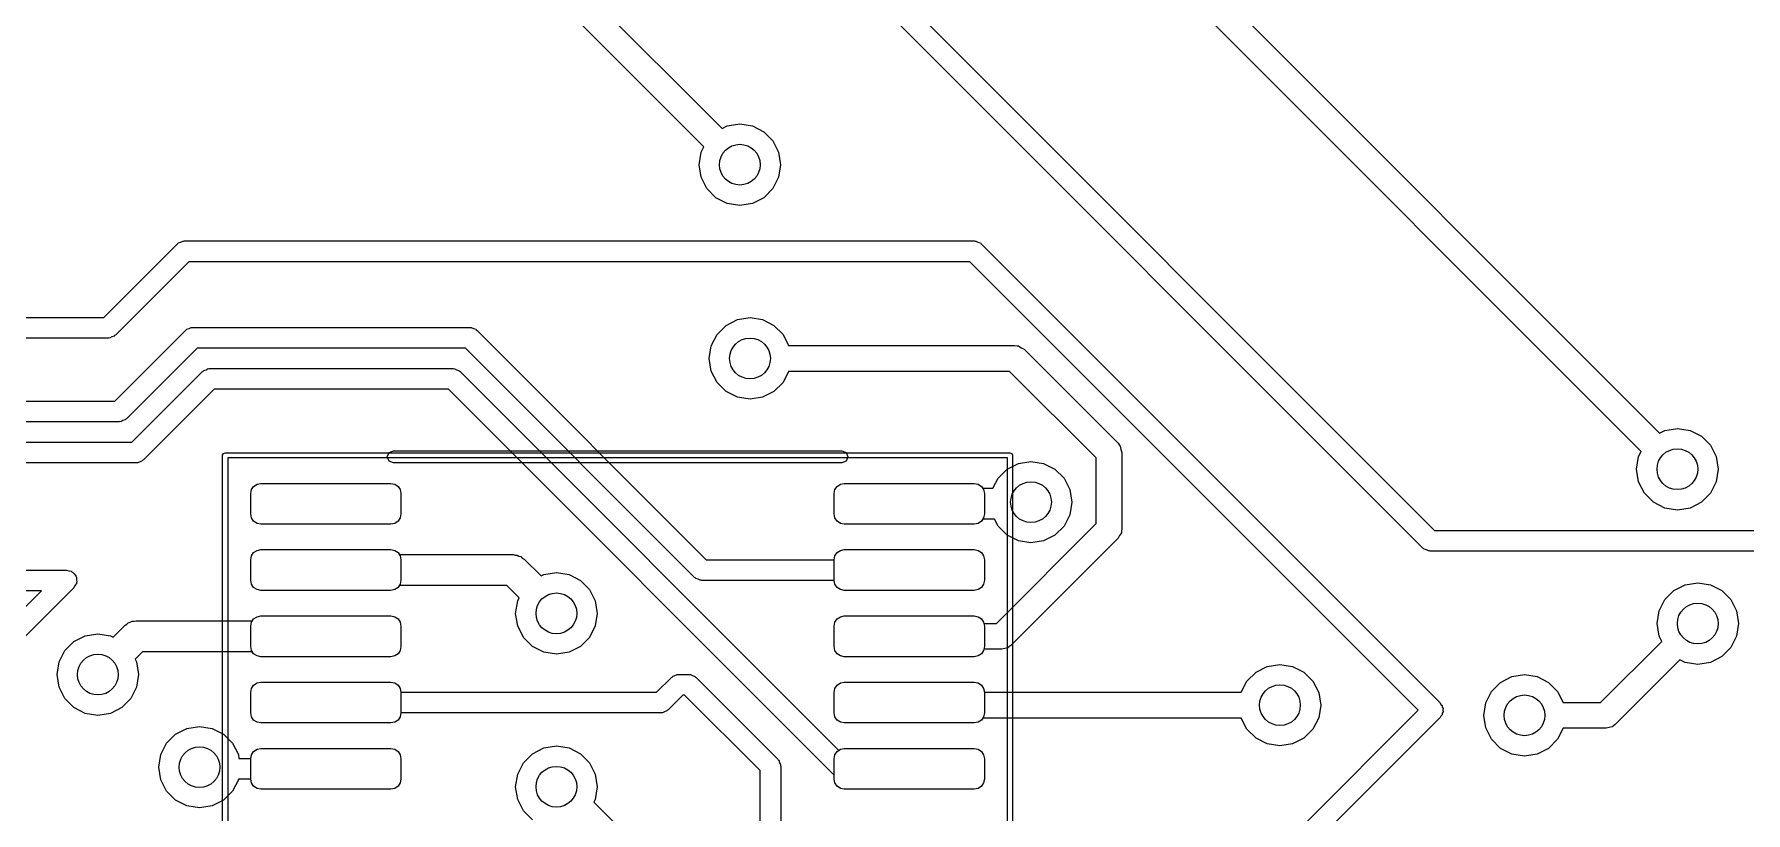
# Model space of a CAD drawing. Extents: x 96 to 198, y -147 to -47.
# Drawn here: x 131.28 to 148.07, y -86.26 to -78.62 of the extents above; entities that cross this region are included whole.
import ezdxf

# ---------------------------------------------------------------- set-up
doc = ezdxf.new("R2010")
doc.units = 0
doc.layers.add('BLACK', color=7, linetype='CONTINUOUS')

msp = doc.modelspace()

# ---------------------------------------------------------------- linework, layer by layer
at = {"layer": 'BLACK', "linetype": 'CONTINUOUS'}
for p, q in [((127.927, -69.4474), (138.025, -79.5456)), ((137.846, -79.7252), (127.71, -69.5898)), ((144.903, -83.6593), (131.602, -70.3585)), ((131.746, -70.2148), (145.017, -83.4859)), ((147.046, -82.7116), (139.91, -75.5762)), ((140.127, -75.4338), (147.225, -82.532)), ((138.025, -79.5456), (138.076, -79.5196)), ((138.076, -79.5196), (138.2, -79.5)), ((138.2, -79.5), (138.324, -79.5196)), ((138.324, -79.5196), (138.435, -79.5764)), ((138.435, -79.5764), (138.524, -79.6649)), ((137.82, -79.7764), (137.846, -79.7252)), ((138.524, -79.6649), (138.58, -79.7764)), ((137.8, -79.9), (137.82, -79.7764)), ((137.82, -80.0236), (137.8, -79.9)), ((138.58, -79.7764), (138.6, -79.9)), ((138.6, -79.9), (138.58, -80.0236)), ((137.876, -80.1351), (137.82, -80.0236)), ((138.58, -80.0236), (138.524, -80.1351)), ((137.965, -80.2236), (137.876, -80.1351)), ((138.076, -80.2804), (137.965, -80.2236)), ((138.435, -80.2236), (138.324, -80.2804)), ((138.524, -80.1351), (138.435, -80.2236)), ((138.2, -80.3), (138.076, -80.2804)), ((138.324, -80.2804), (138.2, -80.3)), ((131.958, -81.3984), (132.678, -80.6782)), ((132.678, -80.6782), (132.685, -80.6744)), ((132.685, -80.6744), (132.69, -80.6678)), ((132.69, -80.6678), (132.713, -80.6605)), ((132.713, -80.6605), (132.734, -80.6497)), ((132.734, -80.6497), (132.742, -80.6509)), ((132.742, -80.6509), (132.75, -80.6484)), ((132.75, -80.6484), (140.5, -80.6484)), ((140.5, -80.6484), (140.508, -80.6509)), ((140.508, -80.6509), (140.516, -80.6497)), ((140.516, -80.6497), (140.537, -80.6605)), ((140.537, -80.6605), (140.56, -80.6678)), ((140.56, -80.6678), (140.565, -80.6744)), ((140.565, -80.6744), (140.572, -80.6782)), ((140.572, -80.6782), (145.072, -85.1782)), ((132.792, -80.8516), (132.072, -81.5718)), ((140.458, -80.8516), (132.792, -80.8516)), ((144.856, -85.25), (140.458, -80.8516)), ((113.042, -81.3984), (131.958, -81.3984)), ((138.065, -81.4764), (138.176, -81.4196)), ((138.176, -81.4196), (138.3, -81.4)), ((138.3, -81.4), (138.424, -81.4196)), ((138.424, -81.4196), (138.535, -81.4764)), ((132, -81.6016), (113, -81.6016)), ((132.008, -81.5991), (132, -81.6016)), ((132.016, -81.6003), (132.008, -81.5991)), ((132.037, -81.5895), (132.016, -81.6003)), ((132.06, -81.5822), (132.037, -81.5895)), ((132.065, -81.5756), (132.06, -81.5822)), ((132.072, -81.5718), (132.065, -81.5756)), ((132.068, -82.2186), (132.761, -81.525)), ((132.761, -81.525), (132.768, -81.5212)), ((132.768, -81.5212), (132.773, -81.5146)), ((132.773, -81.5146), (132.796, -81.5073)), ((132.796, -81.5073), (132.817, -81.4965)), ((132.817, -81.4965), (132.825, -81.4977)), ((132.825, -81.4977), (132.833, -81.4952)), ((132.833, -81.4952), (135.549, -81.4952)), ((135.549, -81.4952), (135.557, -81.4977)), ((135.557, -81.4977), (135.565, -81.4965)), ((135.565, -81.4965), (135.586, -81.5073)), ((135.586, -81.5073), (135.609, -81.5146)), ((135.609, -81.5146), (135.614, -81.5212)), ((135.614, -81.5212), (135.621, -81.525)), ((135.621, -81.525), (137.869, -83.7734)), ((137.92, -81.6764), (137.976, -81.5649)), ((137.976, -81.5649), (138.065, -81.4764)), ((138.535, -81.4764), (138.624, -81.5649)), ((138.624, -81.5649), (138.679, -81.673)), ((132.875, -81.6984), (132.181, -82.392)), ((135.507, -81.6984), (132.875, -81.6984)), ((137.755, -83.9468), (135.507, -81.6984)), ((137.9, -81.8), (137.92, -81.6764)), ((138.679, -81.673), (140.9, -81.673)), ((140.9, -81.673), (140.922, -81.6762)), ((140.922, -81.6762), (140.927, -81.6759)), ((140.927, -81.6759), (140.929, -81.6772)), ((140.929, -81.6772), (140.936, -81.6781)), ((140.936, -81.6781), (140.962, -81.6951)), ((140.962, -81.6951), (140.99, -81.7102)), ((140.99, -81.7102), (141.912, -82.6321)), ((132.235, -82.6218), (132.928, -81.9282)), ((132.928, -81.9282), (132.935, -81.9244)), ((132.935, -81.9244), (132.94, -81.9178)), ((132.94, -81.9178), (132.963, -81.9105)), ((132.963, -81.9105), (132.984, -81.8997)), ((132.984, -81.8997), (132.992, -81.9009)), ((132.992, -81.9009), (133, -81.8984)), ((133, -81.8984), (135.382, -81.8984)), ((135.382, -81.8984), (135.39, -81.9009)), ((135.39, -81.9009), (135.398, -81.8997)), ((135.398, -81.8997), (135.419, -81.9105)), ((135.419, -81.9105), (135.442, -81.9178)), ((135.442, -81.9178), (135.447, -81.9244)), ((135.447, -81.9244), (135.454, -81.9282)), ((135.454, -81.9282), (139.17, -85.644)), ((137.92, -81.9236), (137.9, -81.8)), ((137.976, -82.0351), (137.92, -81.9236)), ((138.679, -81.927), (138.624, -82.0351)), ((140.847, -81.927), (138.679, -81.927)), ((141.695, -82.7745), (140.847, -81.927)), ((133.042, -82.1016), (132.348, -82.7952)), ((135.34, -82.1016), (133.042, -82.1016)), ((139.125, -85.8866), (135.34, -82.1016)), ((138.065, -82.1236), (137.976, -82.0351)), ((138.176, -82.1804), (138.065, -82.1236)), ((138.535, -82.1236), (138.424, -82.1804)), ((138.624, -82.0351), (138.535, -82.1236)), ((104.85, -82.2186), (132.068, -82.2186)), ((138.3, -82.2), (138.176, -82.1804)), ((138.424, -82.1804), (138.3, -82.2)), ((132.11, -82.4218), (104.892, -82.4218)), ((132.117, -82.4193), (132.11, -82.4218)), ((132.125, -82.4205), (132.117, -82.4193)), ((132.147, -82.4097), (132.125, -82.4205)), ((132.169, -82.4024), (132.147, -82.4097)), ((132.174, -82.3958), (132.169, -82.4024)), ((132.181, -82.392), (132.174, -82.3958)), ((105.939, -82.6218), (132.235, -82.6218)), ((147.225, -82.532), (147.276, -82.506)), ((147.276, -82.506), (147.4, -82.4864)), ((147.4, -82.4864), (147.524, -82.506)), ((147.524, -82.506), (147.635, -82.5628)), ((147.635, -82.5628), (147.724, -82.6513)), ((132.341, -82.799), (132.336, -82.8056)), ((132.348, -82.7952), (132.341, -82.799)), ((133.125, -82.75), (133.132, -82.7323)), ((133.125, -88.25), (133.125, -82.75)), ((133.132, -82.7323), (133.15, -82.725)), ((133.15, -82.725), (140.85, -82.725)), ((133.175, -82.775), (133.175, -88.225)), ((140.825, -82.775), (133.175, -82.775)), ((134.74, -82.765), (134.758, -82.7226)), ((134.758, -82.8074), (134.74, -82.765)), ((134.758, -82.7226), (134.8, -82.705)), ((134.8, -82.705), (137, -82.705)), ((137, -82.705), (139.2, -82.705)), ((139.2, -82.705), (139.242, -82.7226)), ((139.242, -82.7226), (139.26, -82.765)), ((139.26, -82.765), (139.242, -82.8074)), ((140.825, -88.225), (140.825, -82.775)), ((140.85, -82.725), (140.868, -82.7323)), ((140.868, -82.7323), (140.875, -82.75)), ((140.875, -82.75), (140.875, -88.25)), ((141.695, -83.4202), (141.695, -82.7745)), ((141.912, -82.6321), (141.925, -82.6503)), ((141.925, -82.6503), (141.929, -82.6533)), ((141.929, -82.6533), (141.93, -82.6559)), ((141.93, -82.6559), (141.933, -82.6611)), ((141.933, -82.6611), (141.94, -82.6918)), ((141.94, -82.6918), (141.949, -82.7219)), ((141.949, -82.7219), (141.949, -83.4728)), ((147, -82.8864), (147.02, -82.7628)), ((147.02, -82.7628), (147.046, -82.7116)), ((147.724, -82.6513), (147.78, -82.7628)), ((147.78, -82.7628), (147.8, -82.8864)), ((132.277, -82.825), (106.185, -82.825)), ((132.284, -82.8225), (132.277, -82.825)), ((132.292, -82.8237), (132.284, -82.8225)), ((132.314, -82.8129), (132.292, -82.8237)), ((132.336, -82.8056), (132.314, -82.8129)), ((134.8, -82.825), (134.758, -82.8074)), ((137, -82.825), (134.8, -82.825)), ((139.2, -82.825), (137, -82.825)), ((139.242, -82.8074), (139.2, -82.825)), ((140.734, -82.9742), (140.822, -82.8857)), ((140.822, -82.8857), (140.934, -82.8289)), ((140.934, -82.8289), (141.057, -82.8093)), ((141.057, -82.8093), (141.181, -82.8289)), ((141.181, -82.8289), (141.292, -82.8857)), ((141.292, -82.8857), (141.381, -82.9742)), ((147.02, -83.01), (147, -82.8864)), ((147.8, -82.8864), (147.78, -83.01)), ((133.4, -83.125), (133.408, -83.0867)), ((133.4, -83.125), (133.408, -83.0867)), ((133.4, -83.125), (133.408, -83.0867)), ((133.4, -83.325), (133.4, -83.125)), ((133.4, -83.325), (133.4, -83.125)), ((133.4, -83.325), (133.4, -83.125)), ((133.408, -83.0867), (133.429, -83.0543)), ((133.408, -83.0867), (133.429, -83.0543)), ((133.408, -83.0867), (133.429, -83.0543)), ((133.429, -83.0543), (133.462, -83.0326)), ((133.429, -83.0543), (133.462, -83.0326)), ((133.429, -83.0543), (133.462, -83.0326)), ((133.462, -83.0326), (133.5, -83.025)), ((133.462, -83.0326), (133.5, -83.025)), ((133.462, -83.0326), (133.5, -83.025)), ((133.5, -83.025), (134.775, -83.025)), ((133.5, -83.025), (134.775, -83.025)), ((133.5, -83.025), (134.775, -83.025)), ((134.775, -83.025), (134.813, -83.0326)), ((134.775, -83.025), (134.813, -83.0326)), ((134.775, -83.025), (134.813, -83.0326)), ((134.813, -83.0326), (134.846, -83.0543)), ((134.813, -83.0326), (134.846, -83.0543)), ((134.813, -83.0326), (134.846, -83.0543)), ((134.846, -83.0543), (134.867, -83.0867)), ((134.846, -83.0543), (134.867, -83.0867)), ((134.846, -83.0543), (134.867, -83.0867)), ((134.867, -83.0867), (134.875, -83.125)), ((134.867, -83.0867), (134.875, -83.125)), ((134.867, -83.0867), (134.875, -83.125)), ((134.875, -83.125), (134.875, -83.325)), ((134.875, -83.125), (134.875, -83.325)), ((134.875, -83.125), (134.875, -83.325)), ((139.125, -83.125), (139.133, -83.0867)), ((139.125, -83.125), (139.133, -83.0867)), ((139.125, -83.125), (139.133, -83.0867)), ((139.125, -83.325), (139.125, -83.125)), ((139.125, -83.325), (139.125, -83.125)), ((139.125, -83.325), (139.125, -83.125)), ((139.133, -83.0867), (139.154, -83.0543)), ((139.133, -83.0867), (139.154, -83.0543)), ((139.133, -83.0867), (139.154, -83.0543)), ((139.154, -83.0543), (139.187, -83.0326)), ((139.154, -83.0543), (139.187, -83.0326)), ((139.154, -83.0543), (139.187, -83.0326)), ((139.187, -83.0326), (139.225, -83.025)), ((139.187, -83.0326), (139.225, -83.025)), ((139.187, -83.0326), (139.225, -83.025)), ((139.225, -83.025), (140.5, -83.025)), ((139.225, -83.025), (140.5, -83.025)), ((139.225, -83.025), (140.5, -83.025)), ((140.5, -83.025), (140.538, -83.0326)), ((140.5, -83.025), (140.538, -83.0326)), ((140.5, -83.025), (140.538, -83.0326)), ((140.538, -83.0326), (140.571, -83.0543)), ((140.538, -83.0326), (140.571, -83.0543)), ((140.538, -83.0326), (140.571, -83.0543)), ((140.571, -83.0543), (140.583, -83.0726)), ((140.571, -83.0543), (140.592, -83.0867)), ((140.571, -83.0543), (140.592, -83.0867)), ((140.583, -83.0726), (140.684, -83.0726)), ((140.592, -83.0867), (140.6, -83.125)), ((140.592, -83.0867), (140.6, -83.125)), ((140.6, -83.125), (140.6, -83.325)), ((140.6, -83.125), (140.6, -83.325)), ((140.684, -83.0726), (140.734, -82.9742)), ((141.381, -82.9742), (141.438, -83.0857)), ((141.438, -83.0857), (141.457, -83.2093)), ((147.076, -83.1215), (147.02, -83.01)), ((147.165, -83.21), (147.076, -83.1215)), ((147.724, -83.1215), (147.635, -83.21)), ((147.78, -83.01), (147.724, -83.1215)), ((141.457, -83.2093), (141.438, -83.3329)), ((147.276, -83.2668), (147.165, -83.21)), ((147.4, -83.2864), (147.276, -83.2668)), ((147.524, -83.2668), (147.4, -83.2864)), ((147.635, -83.21), (147.524, -83.2668)), ((133.408, -83.3633), (133.4, -83.325)), ((133.408, -83.3633), (133.4, -83.325)), ((133.408, -83.3633), (133.4, -83.325)), ((133.429, -83.3957), (133.408, -83.3633)), ((133.429, -83.3957), (133.408, -83.3633)), ((133.429, -83.3957), (133.408, -83.3633)), ((133.462, -83.4174), (133.429, -83.3957)), ((133.462, -83.4174), (133.429, -83.3957)), ((133.462, -83.4174), (133.429, -83.3957)), ((133.5, -83.425), (133.462, -83.4174)), ((133.5, -83.425), (133.462, -83.4174)), ((133.5, -83.425), (133.462, -83.4174)), ((134.775, -83.425), (133.5, -83.425)), ((134.775, -83.425), (133.5, -83.425)), ((134.775, -83.425), (133.5, -83.425)), ((134.813, -83.4174), (134.775, -83.425)), ((134.813, -83.4174), (134.775, -83.425)), ((134.813, -83.4174), (134.775, -83.425)), ((134.846, -83.3957), (134.813, -83.4174)), ((134.846, -83.3957), (134.813, -83.4174)), ((134.846, -83.3957), (134.813, -83.4174)), ((134.867, -83.3633), (134.846, -83.3957)), ((134.867, -83.3633), (134.846, -83.3957)), ((134.867, -83.3633), (134.846, -83.3957)), ((134.875, -83.325), (134.867, -83.3633)), ((134.875, -83.325), (134.867, -83.3633)), ((134.875, -83.325), (134.867, -83.3633)), ((139.133, -83.3633), (139.125, -83.325)), ((139.133, -83.3633), (139.125, -83.325)), ((139.133, -83.3633), (139.125, -83.325)), ((139.154, -83.3957), (139.133, -83.3633)), ((139.154, -83.3957), (139.133, -83.3633)), ((139.154, -83.3957), (139.133, -83.3633)), ((139.187, -83.4174), (139.154, -83.3957)), ((139.187, -83.4174), (139.154, -83.3957)), ((139.187, -83.4174), (139.154, -83.3957)), ((139.225, -83.425), (139.187, -83.4174)), ((139.225, -83.425), (139.187, -83.4174)), ((139.225, -83.425), (139.187, -83.4174)), ((140.5, -83.425), (139.225, -83.425)), ((140.5, -83.425), (139.225, -83.425)), ((140.5, -83.425), (139.225, -83.425)), ((140.538, -83.4174), (140.5, -83.425)), ((140.538, -83.4174), (140.5, -83.425)), ((140.538, -83.4174), (140.5, -83.425)), ((140.571, -83.3957), (140.538, -83.4174)), ((140.571, -83.3957), (140.538, -83.4174)), ((140.571, -83.3957), (140.538, -83.4174)), ((140.592, -83.3633), (140.571, -83.3957)), ((140.592, -83.3633), (140.571, -83.3957)), ((140.583, -83.3774), (140.571, -83.3957)), ((140.7, -83.3774), (140.583, -83.3774)), ((140.6, -83.325), (140.592, -83.3633)), ((140.6, -83.325), (140.592, -83.3633)), ((140.734, -83.4444), (140.7, -83.3774)), ((140.717, -84.398), (141.695, -83.4202)), ((140.822, -83.5329), (140.734, -83.4444)), ((141.381, -83.4444), (141.292, -83.5329)), ((141.438, -83.3329), (141.381, -83.4444)), ((140.934, -83.5897), (140.822, -83.5329)), ((141.912, -83.5626), (140.86, -84.6148)), ((141.057, -83.6093), (140.934, -83.5897)), ((141.181, -83.5897), (141.057, -83.6093)), ((141.292, -83.5329), (141.181, -83.5897)), ((141.927, -83.5351), (141.912, -83.5626)), ((141.944, -83.5086), (141.927, -83.5351)), ((141.945, -83.5023), (141.944, -83.5086)), ((141.946, -83.4998), (141.945, -83.5023)), ((141.949, -83.4728), (141.946, -83.4953)), ((141.946, -83.4953), (141.946, -83.4998)), ((145.017, -83.4859), (149.8, -83.4859)), ((133.4, -83.775), (133.408, -83.7367)), ((133.4, -83.775), (133.408, -83.7367)), ((133.4, -83.775), (133.408, -83.7367)), ((133.4, -83.975), (133.4, -83.775)), ((133.4, -83.975), (133.4, -83.775)), ((133.4, -83.975), (133.4, -83.775)), ((133.408, -83.7367), (133.429, -83.7043)), ((133.408, -83.7367), (133.429, -83.7043)), ((133.408, -83.7367), (133.429, -83.7043)), ((133.429, -83.7043), (133.462, -83.6826)), ((133.429, -83.7043), (133.462, -83.6826)), ((133.429, -83.7043), (133.462, -83.6826)), ((133.462, -83.6826), (133.5, -83.675)), ((133.462, -83.6826), (133.5, -83.675)), ((133.462, -83.6826), (133.5, -83.675)), ((133.5, -83.675), (134.775, -83.675)), ((133.5, -83.675), (134.775, -83.675)), ((133.5, -83.675), (134.775, -83.675)), ((134.775, -83.675), (134.813, -83.6826)), ((134.775, -83.675), (134.813, -83.6826)), ((134.775, -83.675), (134.813, -83.6826)), ((134.813, -83.6826), (134.846, -83.7043)), ((134.813, -83.6826), (134.846, -83.7043)), ((134.813, -83.6826), (134.846, -83.7043)), ((134.846, -83.7043), (134.858, -83.7226)), ((134.846, -83.7043), (134.867, -83.7367)), ((134.846, -83.7043), (134.867, -83.7367)), ((134.858, -83.7226), (135.975, -83.7226)), ((134.867, -83.7367), (134.875, -83.775)), ((134.867, -83.7367), (134.875, -83.775)), ((134.875, -83.775), (134.875, -83.975)), ((134.875, -83.775), (134.875, -83.975)), ((135.975, -83.7226), (135.994, -83.7278)), ((135.994, -83.7278), (136.014, -83.7278)), ((136.014, -83.7278), (136.032, -83.7378)), ((136.032, -83.7378), (136.051, -83.743)), ((136.051, -83.743), (136.065, -83.7572)), ((136.065, -83.7572), (136.083, -83.7672)), ((136.083, -83.7672), (136.249, -83.9335)), ((137.869, -83.7734), (139.125, -83.7734)), ((139.125, -83.7734), (139.133, -83.7367)), ((139.125, -83.775), (139.133, -83.7367)), ((139.125, -83.775), (139.133, -83.7367)), ((139.125, -83.975), (139.125, -83.775)), ((139.125, -83.975), (139.125, -83.775)), ((139.133, -83.7367), (139.154, -83.7043)), ((139.133, -83.7367), (139.154, -83.7043)), ((139.133, -83.7367), (139.154, -83.7043)), ((139.154, -83.7043), (139.187, -83.6826)), ((139.154, -83.7043), (139.187, -83.6826)), ((139.154, -83.7043), (139.187, -83.6826)), ((139.187, -83.6826), (139.225, -83.675)), ((139.187, -83.6826), (139.225, -83.675)), ((139.187, -83.6826), (139.225, -83.675)), ((139.225, -83.675), (140.5, -83.675)), ((139.225, -83.675), (140.5, -83.675)), ((139.225, -83.675), (140.5, -83.675)), ((140.5, -83.675), (140.538, -83.6826)), ((140.5, -83.675), (140.538, -83.6826)), ((140.5, -83.675), (140.538, -83.6826)), ((140.538, -83.6826), (140.571, -83.7043)), ((140.538, -83.6826), (140.571, -83.7043)), ((140.538, -83.6826), (140.571, -83.7043)), ((140.571, -83.7043), (140.592, -83.7367)), ((140.571, -83.7043), (140.592, -83.7367)), ((140.571, -83.7043), (140.592, -83.7367)), ((140.592, -83.7367), (140.6, -83.775)), ((140.592, -83.7367), (140.6, -83.775)), ((140.592, -83.7367), (140.6, -83.775)), ((140.6, -83.775), (140.6, -83.975)), ((140.6, -83.775), (140.6, -83.975)), ((140.6, -83.775), (140.6, -83.975)), ((144.91, -83.6631), (144.903, -83.6593)), ((144.915, -83.6697), (144.91, -83.6631)), ((144.938, -83.677), (144.915, -83.6697)), ((144.959, -83.6878), (144.938, -83.677)), ((144.967, -83.6866), (144.959, -83.6878)), ((144.975, -83.6891), (144.967, -83.6866)), ((149.8, -83.6891), (144.975, -83.6891)), ((104.864, -83.875), (131.594, -83.875)), ((131.594, -83.875), (131.616, -83.8824)), ((131.616, -83.8824), (131.64, -83.8861)), ((131.64, -83.8861), (131.646, -83.8919)), ((131.646, -83.8919), (131.653, -83.8944)), ((131.653, -83.8944), (131.667, -83.9136)), ((131.667, -83.9136), (131.684, -83.9305)), ((131.684, -83.9305), (131.685, -83.9386)), ((131.685, -83.9386), (131.69, -83.9452)), ((131.69, -83.9452), (131.69, -83.969)), ((131.69, -83.969), (131.694, -83.9925)), ((136.249, -83.9335), (136.276, -83.9196)), ((136.276, -83.9196), (136.4, -83.9)), ((136.4, -83.9), (136.524, -83.9196)), ((136.524, -83.9196), (136.635, -83.9764)), ((137.763, -83.9506), (137.755, -83.9468)), ((137.768, -83.9572), (137.763, -83.9506)), ((137.79, -83.9645), (137.768, -83.9572)), ((137.811, -83.9753), (137.79, -83.9645)), ((137.819, -83.9741), (137.811, -83.9753)), ((137.827, -83.9766), (137.819, -83.9741)), ((131.348, -84.0782), (104.822, -84.0782)), ((124.528, -90.8984), (131.348, -84.0782)), ((131.665, -84.0484), (124.642, -91.0718)), ((131.676, -84.0272), (131.665, -84.0484)), ((131.69, -84.008), (131.676, -84.0272)), ((131.694, -83.9925), (131.69, -83.9998)), ((131.69, -83.9998), (131.69, -84.008)), ((133.408, -84.0133), (133.4, -83.975)), ((133.408, -84.0133), (133.4, -83.975)), ((133.408, -84.0133), (133.4, -83.975)), ((133.429, -84.0457), (133.408, -84.0133)), ((133.429, -84.0457), (133.408, -84.0133)), ((133.429, -84.0457), (133.408, -84.0133)), ((133.462, -84.0674), (133.429, -84.0457)), ((133.462, -84.0674), (133.429, -84.0457)), ((133.462, -84.0674), (133.429, -84.0457)), ((133.5, -84.075), (133.462, -84.0674)), ((133.5, -84.075), (133.462, -84.0674)), ((133.5, -84.075), (133.462, -84.0674)), ((134.775, -84.075), (133.5, -84.075)), ((134.775, -84.075), (133.5, -84.075)), ((134.775, -84.075), (133.5, -84.075)), ((134.813, -84.0674), (134.775, -84.075)), ((134.813, -84.0674), (134.775, -84.075)), ((134.813, -84.0674), (134.775, -84.075)), ((134.846, -84.0457), (134.813, -84.0674)), ((134.846, -84.0457), (134.813, -84.0674)), ((134.846, -84.0457), (134.813, -84.0674)), ((134.867, -84.0133), (134.846, -84.0457)), ((134.867, -84.0133), (134.846, -84.0457)), ((134.858, -84.0274), (134.846, -84.0457)), ((135.912, -84.0274), (134.858, -84.0274)), ((134.875, -83.975), (134.867, -84.0133)), ((134.875, -83.975), (134.867, -84.0133)), ((136.034, -84.149), (135.912, -84.0274)), ((136.635, -83.9764), (136.724, -84.0649)), ((136.724, -84.0649), (136.78, -84.1764)), ((139.125, -83.9766), (137.827, -83.9766)), ((139.133, -84.0133), (139.125, -83.975)), ((139.133, -84.0133), (139.125, -83.975)), ((139.133, -84.0133), (139.125, -83.9766)), ((139.154, -84.0457), (139.133, -84.0133)), ((139.154, -84.0457), (139.133, -84.0133)), ((139.154, -84.0457), (139.133, -84.0133)), ((139.187, -84.0674), (139.154, -84.0457)), ((139.187, -84.0674), (139.154, -84.0457)), ((139.187, -84.0674), (139.154, -84.0457)), ((139.225, -84.075), (139.187, -84.0674)), ((139.225, -84.075), (139.187, -84.0674)), ((139.225, -84.075), (139.187, -84.0674)), ((140.5, -84.075), (139.225, -84.075)), ((140.5, -84.075), (139.225, -84.075)), ((140.5, -84.075), (139.225, -84.075)), ((140.538, -84.0674), (140.5, -84.075)), ((140.538, -84.0674), (140.5, -84.075)), ((140.538, -84.0674), (140.5, -84.075)), ((140.571, -84.0457), (140.538, -84.0674)), ((140.571, -84.0457), (140.538, -84.0674)), ((140.571, -84.0457), (140.538, -84.0674)), ((140.592, -84.0133), (140.571, -84.0457)), ((140.592, -84.0133), (140.571, -84.0457)), ((140.592, -84.0133), (140.571, -84.0457)), ((140.6, -83.975), (140.592, -84.0133)), ((140.6, -83.975), (140.592, -84.0133)), ((140.6, -83.975), (140.592, -84.0133)), ((147.276, -84.1649), (147.365, -84.0764)), ((147.365, -84.0764), (147.476, -84.0196)), ((147.476, -84.0196), (147.6, -84)), ((147.6, -84), (147.724, -84.0196)), ((147.724, -84.0196), (147.835, -84.0764)), ((147.835, -84.0764), (147.924, -84.1649)), ((136, -84.3), (136.02, -84.1764)), ((136.02, -84.4236), (136, -84.3)), ((136.02, -84.1764), (136.034, -84.149)), ((136.78, -84.1764), (136.8, -84.3)), ((136.8, -84.3), (136.78, -84.4236)), ((147.2, -84.4), (147.22, -84.2764)), ((147.22, -84.2764), (147.276, -84.1649)), ((147.924, -84.1649), (147.98, -84.2764)), ((147.98, -84.2764), (148, -84.4)), ((132.051, -84.5335), (132.167, -84.4172)), ((132.167, -84.4172), (132.185, -84.4072)), ((132.185, -84.4072), (132.199, -84.393)), ((132.199, -84.393), (132.218, -84.3878)), ((132.218, -84.3878), (132.236, -84.3778)), ((132.236, -84.3778), (132.256, -84.3778)), ((132.256, -84.3778), (132.275, -84.3726)), ((132.275, -84.3726), (133.417, -84.3726)), ((133.4, -84.425), (133.408, -84.3867)), ((133.4, -84.425), (133.408, -84.3867)), ((133.4, -84.625), (133.4, -84.425)), ((133.4, -84.625), (133.4, -84.425)), ((133.408, -84.3867), (133.429, -84.3543)), ((133.408, -84.3867), (133.429, -84.3543)), ((133.417, -84.3726), (133.429, -84.3543)), ((133.429, -84.3543), (133.462, -84.3326)), ((133.429, -84.3543), (133.462, -84.3326)), ((133.429, -84.3543), (133.462, -84.3326)), ((133.462, -84.3326), (133.5, -84.325)), ((133.462, -84.3326), (133.5, -84.325)), ((133.462, -84.3326), (133.5, -84.325)), ((133.5, -84.325), (134.775, -84.325)), ((133.5, -84.325), (134.775, -84.325)), ((133.5, -84.325), (134.775, -84.325)), ((134.775, -84.325), (134.813, -84.3326)), ((134.775, -84.325), (134.813, -84.3326)), ((134.775, -84.325), (134.813, -84.3326)), ((134.813, -84.3326), (134.846, -84.3543)), ((134.813, -84.3326), (134.846, -84.3543)), ((134.813, -84.3326), (134.846, -84.3543)), ((134.846, -84.3543), (134.867, -84.3867)), ((134.846, -84.3543), (134.867, -84.3867)), ((134.846, -84.3543), (134.867, -84.3867)), ((134.867, -84.3867), (134.875, -84.425)), ((134.867, -84.3867), (134.875, -84.425)), ((134.867, -84.3867), (134.875, -84.425)), ((134.875, -84.425), (134.875, -84.625)), ((134.875, -84.425), (134.875, -84.625)), ((134.875, -84.425), (134.875, -84.625)), ((136.076, -84.5351), (136.02, -84.4236)), ((136.78, -84.4236), (136.724, -84.5351)), ((139.125, -84.425), (139.133, -84.3867)), ((139.125, -84.425), (139.133, -84.3867)), ((139.125, -84.425), (139.133, -84.3867)), ((139.125, -84.625), (139.125, -84.425)), ((139.125, -84.625), (139.125, -84.425)), ((139.125, -84.625), (139.125, -84.425)), ((139.133, -84.3867), (139.154, -84.3543)), ((139.133, -84.3867), (139.154, -84.3543)), ((139.133, -84.3867), (139.154, -84.3543)), ((139.154, -84.3543), (139.187, -84.3326)), ((139.154, -84.3543), (139.187, -84.3326)), ((139.154, -84.3543), (139.187, -84.3326)), ((139.187, -84.3326), (139.225, -84.325)), ((139.187, -84.3326), (139.225, -84.325)), ((139.187, -84.3326), (139.225, -84.325)), ((139.225, -84.325), (140.5, -84.325)), ((139.225, -84.325), (140.5, -84.325)), ((139.225, -84.325), (140.5, -84.325)), ((140.5, -84.325), (140.538, -84.3326)), ((140.5, -84.325), (140.538, -84.3326)), ((140.5, -84.325), (140.538, -84.3326)), ((140.538, -84.3326), (140.571, -84.3543)), ((140.538, -84.3326), (140.571, -84.3543)), ((140.538, -84.3326), (140.571, -84.3543)), ((140.571, -84.3543), (140.592, -84.3867)), ((140.571, -84.3543), (140.592, -84.3867)), ((140.571, -84.3543), (140.592, -84.3867)), ((140.592, -84.3867), (140.595, -84.398)), ((140.592, -84.3867), (140.6, -84.425)), ((140.592, -84.3867), (140.6, -84.425)), ((140.595, -84.398), (140.717, -84.398)), ((140.6, -84.425), (140.6, -84.625)), ((140.6, -84.425), (140.6, -84.625)), ((147.22, -84.5236), (147.2, -84.4)), ((148, -84.4), (147.98, -84.5236)), ((131.576, -84.6649), (131.665, -84.5764)), ((131.665, -84.5764), (131.776, -84.5196)), ((131.776, -84.5196), (131.9, -84.5)), ((131.9, -84.5), (132.024, -84.5196)), ((132.024, -84.5196), (132.051, -84.5335)), ((133.408, -84.6633), (133.4, -84.625)), ((133.408, -84.6633), (133.4, -84.625)), ((134.875, -84.625), (134.867, -84.6633)), ((134.875, -84.625), (134.867, -84.6633)), ((134.875, -84.625), (134.867, -84.6633)), ((136.165, -84.6236), (136.076, -84.5351)), ((136.276, -84.6804), (136.165, -84.6236)), ((136.635, -84.6236), (136.524, -84.6804)), ((136.724, -84.5351), (136.635, -84.6236)), ((139.133, -84.6633), (139.125, -84.625)), ((139.133, -84.6633), (139.125, -84.625)), ((139.133, -84.6633), (139.125, -84.625)), ((140.6, -84.625), (140.592, -84.6633)), ((140.6, -84.625), (140.592, -84.6633)), ((140.8, -84.6431), (140.77, -84.652)), ((140.831, -84.6365), (140.8, -84.6431)), ((140.836, -84.6326), (140.831, -84.6365)), ((140.838, -84.6318), (140.836, -84.6326)), ((140.841, -84.6284), (140.838, -84.6318)), ((140.86, -84.6148), (140.841, -84.6284)), ((146.647, -85.173), (147.246, -84.5748)), ((147.246, -84.5748), (147.22, -84.5236)), ((147.924, -84.6351), (147.835, -84.7236)), ((147.98, -84.5236), (147.924, -84.6351)), ((131.5, -84.9), (131.52, -84.7764)), ((131.52, -84.7764), (131.576, -84.6649)), ((132.338, -84.6774), (132.266, -84.749)), ((132.266, -84.749), (132.28, -84.7764)), ((132.28, -84.7764), (132.3, -84.9)), ((133.417, -84.6774), (132.338, -84.6774)), ((133.429, -84.6957), (133.408, -84.6633)), ((133.429, -84.6957), (133.408, -84.6633)), ((133.429, -84.6957), (133.417, -84.6774)), ((133.462, -84.7174), (133.429, -84.6957)), ((133.462, -84.7174), (133.429, -84.6957)), ((133.462, -84.7174), (133.429, -84.6957)), ((133.5, -84.725), (133.462, -84.7174)), ((133.5, -84.725), (133.462, -84.7174)), ((133.5, -84.725), (133.462, -84.7174)), ((134.775, -84.725), (133.5, -84.725)), ((134.775, -84.725), (133.5, -84.725)), ((134.775, -84.725), (133.5, -84.725)), ((134.813, -84.7174), (134.775, -84.725)), ((134.813, -84.7174), (134.775, -84.725)), ((134.813, -84.7174), (134.775, -84.725)), ((134.846, -84.6957), (134.813, -84.7174)), ((134.846, -84.6957), (134.813, -84.7174)), ((134.846, -84.6957), (134.813, -84.7174)), ((134.867, -84.6633), (134.846, -84.6957)), ((134.867, -84.6633), (134.846, -84.6957)), ((134.867, -84.6633), (134.846, -84.6957)), ((136.4, -84.7), (136.276, -84.6804)), ((136.524, -84.6804), (136.4, -84.7)), ((139.154, -84.6957), (139.133, -84.6633)), ((139.154, -84.6957), (139.133, -84.6633)), ((139.154, -84.6957), (139.133, -84.6633)), ((139.187, -84.7174), (139.154, -84.6957)), ((139.187, -84.7174), (139.154, -84.6957)), ((139.187, -84.7174), (139.154, -84.6957)), ((139.225, -84.725), (139.187, -84.7174)), ((139.225, -84.725), (139.187, -84.7174)), ((139.225, -84.725), (139.187, -84.7174)), ((140.5, -84.725), (139.225, -84.725)), ((140.5, -84.725), (139.225, -84.725)), ((140.5, -84.725), (139.225, -84.725)), ((140.538, -84.7174), (140.5, -84.725)), ((140.538, -84.7174), (140.5, -84.725)), ((140.538, -84.7174), (140.5, -84.725)), ((140.571, -84.6957), (140.538, -84.7174)), ((140.571, -84.6957), (140.538, -84.7174)), ((140.571, -84.6957), (140.538, -84.7174)), ((140.592, -84.6633), (140.571, -84.6957)), ((140.592, -84.6633), (140.571, -84.6957)), ((140.592, -84.6633), (140.571, -84.6957)), ((140.595, -84.652), (140.592, -84.6633)), ((140.77, -84.652), (140.595, -84.652)), ((143.376, -84.8196), (143.5, -84.8)), ((143.5, -84.8), (143.624, -84.8196)), ((147.425, -84.7544), (146.79, -85.3898)), ((147.476, -84.7804), (147.425, -84.7544)), ((147.6, -84.8), (147.476, -84.7804)), ((147.724, -84.7804), (147.6, -84.8)), ((147.835, -84.7236), (147.724, -84.7804)), ((131.52, -85.0236), (131.5, -84.9)), ((132.3, -84.9), (132.28, -85.0236)), ((133.429, -85.0043), (133.462, -84.9826)), ((133.429, -85.0043), (133.462, -84.9826)), ((133.429, -85.0043), (133.462, -84.9826)), ((133.462, -84.9826), (133.5, -84.975)), ((133.462, -84.9826), (133.5, -84.975)), ((133.462, -84.9826), (133.5, -84.975)), ((133.5, -84.975), (134.775, -84.975)), ((133.5, -84.975), (134.775, -84.975)), ((133.5, -84.975), (134.775, -84.975)), ((134.775, -84.975), (134.813, -84.9826)), ((134.775, -84.975), (134.813, -84.9826)), ((134.775, -84.975), (134.813, -84.9826)), ((134.813, -84.9826), (134.846, -85.0043)), ((134.813, -84.9826), (134.846, -85.0043)), ((134.813, -84.9826), (134.846, -85.0043)), ((137.383, -85.0734), (137.528, -84.9282)), ((137.528, -84.9282), (137.535, -84.9244)), ((137.535, -84.9244), (137.54, -84.9178)), ((137.54, -84.9178), (137.563, -84.9105)), ((137.563, -84.9105), (137.584, -84.8997)), ((137.584, -84.8997), (137.592, -84.9009)), ((137.592, -84.9009), (137.6, -84.8984)), ((137.6, -84.8984), (137.7, -84.8984)), ((137.7, -84.8984), (137.708, -84.9009)), ((137.708, -84.9009), (137.716, -84.8997)), ((137.716, -84.8997), (137.737, -84.9105)), ((137.737, -84.9105), (137.76, -84.9178)), ((137.76, -84.9178), (137.765, -84.9244)), ((137.765, -84.9244), (137.772, -84.9282)), ((137.772, -84.9282), (138.572, -85.7282)), ((139.154, -85.0043), (139.187, -84.9826)), ((139.154, -85.0043), (139.187, -84.9826)), ((139.154, -85.0043), (139.187, -84.9826)), ((139.187, -84.9826), (139.225, -84.975)), ((139.187, -84.9826), (139.225, -84.975)), ((139.187, -84.9826), (139.225, -84.975)), ((139.225, -84.975), (140.5, -84.975)), ((139.225, -84.975), (140.5, -84.975)), ((139.225, -84.975), (140.5, -84.975)), ((140.5, -84.975), (140.538, -84.9826)), ((140.5, -84.975), (140.538, -84.9826)), ((140.5, -84.975), (140.538, -84.9826)), ((140.538, -84.9826), (140.571, -85.0043)), ((140.538, -84.9826), (140.571, -85.0043)), ((140.538, -84.9826), (140.571, -85.0043)), ((143.121, -85.073), (143.176, -84.9649)), ((143.176, -84.9649), (143.265, -84.8764)), ((143.265, -84.8764), (143.376, -84.8196)), ((143.624, -84.8196), (143.735, -84.8764)), ((143.735, -84.8764), (143.824, -84.9649)), ((143.824, -84.9649), (143.88, -85.0764)), ((145.576, -85.0649), (145.665, -84.9764)), ((145.665, -84.9764), (145.776, -84.9196)), ((145.776, -84.9196), (145.9, -84.9)), ((145.9, -84.9), (146.024, -84.9196)), ((146.024, -84.9196), (146.135, -84.9764)), ((146.135, -84.9764), (146.224, -85.0649)), ((131.576, -85.1351), (131.52, -85.0236)), ((131.665, -85.2236), (131.576, -85.1351)), ((132.224, -85.1351), (132.135, -85.2236)), ((132.28, -85.0236), (132.224, -85.1351)), ((133.4, -85.075), (133.408, -85.0367)), ((133.4, -85.075), (133.408, -85.0367)), ((133.4, -85.075), (133.408, -85.0367)), ((133.4, -85.275), (133.4, -85.075)), ((133.4, -85.275), (133.4, -85.075)), ((133.4, -85.275), (133.4, -85.075)), ((133.408, -85.0367), (133.429, -85.0043)), ((133.408, -85.0367), (133.429, -85.0043)), ((133.408, -85.0367), (133.429, -85.0043)), ((134.846, -85.0043), (134.867, -85.0367)), ((134.846, -85.0043), (134.867, -85.0367)), ((134.846, -85.0043), (134.867, -85.0367)), ((134.867, -85.0367), (134.875, -85.0734)), ((134.867, -85.0367), (134.875, -85.075)), ((134.867, -85.0367), (134.875, -85.075)), ((134.875, -85.0734), (137.383, -85.0734)), ((134.875, -85.075), (134.875, -85.275)), ((134.875, -85.075), (134.875, -85.275)), ((137.642, -85.1016), (137.497, -85.2468)), ((137.658, -85.1016), (137.642, -85.1016)), ((138.398, -85.8421), (137.658, -85.1016)), ((139.125, -85.075), (139.133, -85.0367)), ((139.125, -85.075), (139.133, -85.0367)), ((139.125, -85.075), (139.133, -85.0367)), ((139.125, -85.275), (139.125, -85.075)), ((139.125, -85.275), (139.125, -85.075)), ((139.125, -85.275), (139.125, -85.075)), ((139.133, -85.0367), (139.154, -85.0043)), ((139.133, -85.0367), (139.154, -85.0043)), ((139.133, -85.0367), (139.154, -85.0043)), ((140.571, -85.0043), (140.592, -85.0367)), ((140.571, -85.0043), (140.592, -85.0367)), ((140.571, -85.0043), (140.592, -85.0367)), ((140.592, -85.0367), (140.6, -85.073)), ((140.592, -85.0367), (140.6, -85.075)), ((140.592, -85.0367), (140.6, -85.075)), ((140.6, -85.073), (143.121, -85.073)), ((140.6, -85.075), (140.6, -85.275)), ((140.6, -85.075), (140.6, -85.275)), ((143.88, -85.0764), (143.9, -85.2)), ((145.52, -85.1764), (145.576, -85.0649)), ((146.224, -85.0649), (146.279, -85.173)), ((131.776, -85.2804), (131.665, -85.2236)), ((131.9, -85.3), (131.776, -85.2804)), ((132.024, -85.2804), (131.9, -85.3)), ((132.135, -85.2236), (132.024, -85.2804)), ((133.408, -85.3133), (133.4, -85.275)), ((133.408, -85.3133), (133.4, -85.275)), ((133.408, -85.3133), (133.4, -85.275)), ((133.429, -85.3457), (133.408, -85.3133)), ((133.429, -85.3457), (133.408, -85.3133)), ((133.429, -85.3457), (133.408, -85.3133)), ((134.867, -85.3133), (134.846, -85.3457)), ((134.867, -85.3133), (134.846, -85.3457)), ((134.867, -85.3133), (134.846, -85.3457)), ((134.875, -85.275), (134.867, -85.3133)), ((134.875, -85.275), (134.867, -85.3133)), ((134.875, -85.2766), (134.867, -85.3133)), ((137.425, -85.2766), (134.875, -85.2766)), ((137.433, -85.2741), (137.425, -85.2766)), ((137.441, -85.2753), (137.433, -85.2741)), ((137.462, -85.2645), (137.441, -85.2753)), ((137.485, -85.2572), (137.462, -85.2645)), ((137.49, -85.2506), (137.485, -85.2572)), ((137.497, -85.2468), (137.49, -85.2506)), ((139.133, -85.3133), (139.125, -85.275)), ((139.133, -85.3133), (139.125, -85.275)), ((139.133, -85.3133), (139.125, -85.275)), ((139.154, -85.3457), (139.133, -85.3133)), ((139.154, -85.3457), (139.133, -85.3133)), ((139.154, -85.3457), (139.133, -85.3133)), ((140.592, -85.3133), (140.571, -85.3457)), ((140.592, -85.3133), (140.571, -85.3457)), ((140.6, -85.275), (140.592, -85.3133)), ((140.6, -85.275), (140.592, -85.3133)), ((143.733, -86.3734), (144.856, -85.25)), ((143.9, -85.2), (143.88, -85.3236)), ((145.072, -85.1782), (145.079, -85.1925)), ((145.079, -85.3075), (145.072, -85.3218)), ((145.079, -85.1925), (145.091, -85.2039)), ((145.091, -85.2961), (145.079, -85.3075)), ((145.091, -85.2039), (145.093, -85.2198)), ((145.093, -85.2802), (145.091, -85.2961)), ((145.093, -85.2198), (145.1, -85.2341)), ((145.1, -85.2659), (145.093, -85.2802)), ((145.1, -85.2341), (145.098, -85.25)), ((145.098, -85.25), (145.1, -85.2659)), ((145.5, -85.3), (145.52, -85.1764)), ((145.52, -85.4236), (145.5, -85.3)), ((146.279, -85.173), (146.647, -85.173)), ((132.575, -85.5731), (132.663, -85.4846)), ((132.663, -85.4846), (132.775, -85.4278)), ((132.775, -85.4278), (132.898, -85.4082)), ((132.898, -85.4082), (133.022, -85.4278)), ((133.022, -85.4278), (133.134, -85.4846)), ((133.134, -85.4846), (133.222, -85.5731)), ((133.462, -85.3674), (133.429, -85.3457)), ((133.462, -85.3674), (133.429, -85.3457)), ((133.462, -85.3674), (133.429, -85.3457)), ((133.5, -85.375), (133.462, -85.3674)), ((133.5, -85.375), (133.462, -85.3674)), ((133.5, -85.375), (133.462, -85.3674)), ((134.775, -85.375), (133.5, -85.375)), ((134.775, -85.375), (133.5, -85.375)), ((134.775, -85.375), (133.5, -85.375)), ((134.813, -85.3674), (134.775, -85.375)), ((134.813, -85.3674), (134.775, -85.375)), ((134.813, -85.3674), (134.775, -85.375)), ((134.846, -85.3457), (134.813, -85.3674)), ((134.846, -85.3457), (134.813, -85.3674)), ((134.846, -85.3457), (134.813, -85.3674)), ((139.187, -85.3674), (139.154, -85.3457)), ((139.187, -85.3674), (139.154, -85.3457)), ((139.187, -85.3674), (139.154, -85.3457)), ((139.225, -85.375), (139.187, -85.3674)), ((139.225, -85.375), (139.187, -85.3674)), ((139.225, -85.375), (139.187, -85.3674)), ((140.5, -85.375), (139.225, -85.375)), ((140.5, -85.375), (139.225, -85.375)), ((140.5, -85.375), (139.225, -85.375)), ((140.538, -85.3674), (140.5, -85.375)), ((140.538, -85.3674), (140.5, -85.375)), ((140.538, -85.3674), (140.5, -85.375)), ((140.571, -85.3457), (140.538, -85.3674)), ((140.571, -85.3457), (140.538, -85.3674)), ((140.571, -85.3457), (140.538, -85.3674)), ((140.583, -85.327), (140.571, -85.3457)), ((143.121, -85.327), (140.583, -85.327)), ((143.176, -85.4351), (143.121, -85.327)), ((143.265, -85.5236), (143.176, -85.4351)), ((143.824, -85.4351), (143.735, -85.5236)), ((143.88, -85.3236), (143.824, -85.4351)), ((145.072, -85.3218), (143.847, -86.5468)), ((145.576, -85.5351), (145.52, -85.4236)), ((146.279, -85.427), (146.224, -85.5351)), ((146.7, -85.427), (146.279, -85.427)), ((146.73, -85.4181), (146.7, -85.427)), ((146.761, -85.4115), (146.73, -85.4181)), ((146.766, -85.4076), (146.761, -85.4115)), ((146.769, -85.4068), (146.766, -85.4076)), ((146.772, -85.4034), (146.769, -85.4068)), ((146.79, -85.3898), (146.772, -85.4034)), ((132.518, -85.6846), (132.575, -85.5731)), ((133.222, -85.5731), (133.279, -85.6846)), ((133.408, -85.6867), (133.429, -85.6543)), ((133.408, -85.6867), (133.429, -85.6543)), ((133.408, -85.6867), (133.429, -85.6543)), ((133.429, -85.6543), (133.462, -85.6326)), ((133.429, -85.6543), (133.462, -85.6326)), ((133.429, -85.6543), (133.462, -85.6326)), ((133.462, -85.6326), (133.5, -85.625)), ((133.462, -85.6326), (133.5, -85.625)), ((133.462, -85.6326), (133.5, -85.625)), ((133.5, -85.625), (134.775, -85.625)), ((133.5, -85.625), (134.775, -85.625)), ((133.5, -85.625), (134.775, -85.625)), ((134.775, -85.625), (134.813, -85.6326)), ((134.775, -85.625), (134.813, -85.6326)), ((134.775, -85.625), (134.813, -85.6326)), ((134.813, -85.6326), (134.846, -85.6543)), ((134.813, -85.6326), (134.846, -85.6543)), ((134.813, -85.6326), (134.846, -85.6543)), ((134.846, -85.6543), (134.867, -85.6867)), ((134.846, -85.6543), (134.867, -85.6867)), ((134.846, -85.6543), (134.867, -85.6867)), ((136.165, -85.6764), (136.276, -85.6196)), ((136.276, -85.6196), (136.4, -85.6)), ((136.4, -85.6), (136.524, -85.6196)), ((136.524, -85.6196), (136.635, -85.6764)), ((139.133, -85.6867), (139.154, -85.6543)), ((139.133, -85.6867), (139.154, -85.6543)), ((139.154, -85.6543), (139.187, -85.6326)), ((139.154, -85.6543), (139.187, -85.6326)), ((139.17, -85.644), (139.187, -85.6326)), ((139.187, -85.6326), (139.225, -85.625)), ((139.187, -85.6326), (139.225, -85.625)), ((139.187, -85.6326), (139.225, -85.625)), ((139.225, -85.625), (140.5, -85.625)), ((139.225, -85.625), (140.5, -85.625)), ((139.225, -85.625), (140.5, -85.625)), ((140.5, -85.625), (140.538, -85.6326)), ((140.5, -85.625), (140.538, -85.6326)), ((140.5, -85.625), (140.538, -85.6326)), ((140.538, -85.6326), (140.571, -85.6543)), ((140.538, -85.6326), (140.571, -85.6543)), ((140.538, -85.6326), (140.571, -85.6543)), ((140.571, -85.6543), (140.592, -85.6867)), ((140.571, -85.6543), (140.592, -85.6867)), ((140.571, -85.6543), (140.592, -85.6867)), ((143.376, -85.5804), (143.265, -85.5236)), ((143.5, -85.6), (143.376, -85.5804)), ((143.624, -85.5804), (143.5, -85.6)), ((143.735, -85.5236), (143.624, -85.5804)), ((145.665, -85.6236), (145.576, -85.5351)), ((145.776, -85.6804), (145.665, -85.6236)), ((146.135, -85.6236), (146.024, -85.6804)), ((146.224, -85.5351), (146.135, -85.6236)), ((132.498, -85.8082), (132.518, -85.6846)), ((132.518, -85.9318), (132.498, -85.8082)), ((133.279, -85.6846), (133.285, -85.7234)), ((133.285, -85.7234), (133.4, -85.7234)), ((133.4, -85.7234), (133.408, -85.6867)), ((133.4, -85.725), (133.408, -85.6867)), ((133.4, -85.725), (133.408, -85.6867)), ((133.4, -85.925), (133.4, -85.725)), ((133.4, -85.925), (133.4, -85.725)), ((134.867, -85.6867), (134.875, -85.725)), ((134.867, -85.6867), (134.875, -85.725)), ((134.867, -85.6867), (134.875, -85.725)), ((134.875, -85.725), (134.875, -85.925)), ((134.875, -85.725), (134.875, -85.925)), ((134.875, -85.725), (134.875, -85.925)), ((136.02, -85.8764), (136.076, -85.7649)), ((136.076, -85.7649), (136.165, -85.6764)), ((136.635, -85.6764), (136.724, -85.7649)), ((136.724, -85.7649), (136.78, -85.8764)), ((138.572, -85.7282), (138.576, -85.7355)), ((138.576, -85.7355), (138.582, -85.7403)), ((138.582, -85.7403), (138.59, -85.7629)), ((138.59, -85.7629), (138.6, -85.7841)), ((138.6, -85.7841), (138.599, -85.7922)), ((138.599, -85.7922), (138.602, -85.8)), ((138.602, -85.8), (138.602, -89.2579)), ((139.125, -85.725), (139.133, -85.6867)), ((139.125, -85.725), (139.133, -85.6867)), ((139.125, -85.925), (139.125, -85.725)), ((139.125, -85.925), (139.125, -85.725)), ((140.592, -85.6867), (140.6, -85.725)), ((140.592, -85.6867), (140.6, -85.725)), ((140.592, -85.6867), (140.6, -85.725)), ((140.6, -85.725), (140.6, -85.925)), ((140.6, -85.725), (140.6, -85.925)), ((140.6, -85.725), (140.6, -85.925)), ((145.9, -85.7), (145.776, -85.6804)), ((146.024, -85.6804), (145.9, -85.7)), ((132.575, -86.0433), (132.518, -85.9318)), ((133.279, -85.9318), (133.222, -86.0433)), ((133.28, -85.9266), (133.279, -85.9318)), ((133.4, -85.9266), (133.28, -85.9266)), ((133.408, -85.9633), (133.4, -85.925)), ((133.408, -85.9633), (133.4, -85.925)), ((133.408, -85.9633), (133.4, -85.9266)), ((133.429, -85.9957), (133.408, -85.9633)), ((133.429, -85.9957), (133.408, -85.9633)), ((133.429, -85.9957), (133.408, -85.9633)), ((134.867, -85.9633), (134.846, -85.9957)), ((134.867, -85.9633), (134.846, -85.9957)), ((134.867, -85.9633), (134.846, -85.9957)), ((134.875, -85.925), (134.867, -85.9633)), ((134.875, -85.925), (134.867, -85.9633)), ((134.875, -85.925), (134.867, -85.9633)), ((136, -86), (136.02, -85.8764)), ((136.78, -85.8764), (136.8, -86)), ((138.398, -89.3), (138.398, -85.8421)), ((139.125, -85.925), (139.125, -85.8866)), ((139.133, -85.9633), (139.125, -85.925)), ((139.133, -85.9633), (139.125, -85.925)), ((139.133, -85.9633), (139.125, -85.925)), ((139.154, -85.9957), (139.133, -85.9633)), ((139.154, -85.9957), (139.133, -85.9633)), ((139.154, -85.9957), (139.133, -85.9633)), ((140.592, -85.9633), (140.571, -85.9957)), ((140.592, -85.9633), (140.571, -85.9957)), ((140.592, -85.9633), (140.571, -85.9957)), ((140.6, -85.925), (140.592, -85.9633)), ((140.6, -85.925), (140.592, -85.9633)), ((140.6, -85.925), (140.592, -85.9633)), ((132.663, -86.1318), (132.575, -86.0433)), ((132.775, -86.1886), (132.663, -86.1318)), ((133.134, -86.1318), (133.022, -86.1886)), ((133.222, -86.0433), (133.134, -86.1318)), ((133.462, -86.0174), (133.429, -85.9957)), ((133.462, -86.0174), (133.429, -85.9957)), ((133.462, -86.0174), (133.429, -85.9957)), ((133.5, -86.025), (133.462, -86.0174)), ((133.5, -86.025), (133.462, -86.0174)), ((133.5, -86.025), (133.462, -86.0174)), ((134.775, -86.025), (133.5, -86.025)), ((134.775, -86.025), (133.5, -86.025)), ((134.775, -86.025), (133.5, -86.025)), ((134.813, -86.0174), (134.775, -86.025)), ((134.813, -86.0174), (134.775, -86.025)), ((134.813, -86.0174), (134.775, -86.025)), ((134.846, -85.9957), (134.813, -86.0174)), ((134.846, -85.9957), (134.813, -86.0174)), ((134.846, -85.9957), (134.813, -86.0174)), ((136.02, -86.1236), (136, -86)), ((136.076, -86.2351), (136.02, -86.1236)), ((136.78, -86.1236), (136.766, -86.151)), ((136.766, -86.151), (137.508, -86.8922)), ((136.8, -86), (136.78, -86.1236)), ((139.187, -86.0174), (139.154, -85.9957)), ((139.187, -86.0174), (139.154, -85.9957)), ((139.187, -86.0174), (139.154, -85.9957)), ((139.225, -86.025), (139.187, -86.0174)), ((139.225, -86.025), (139.187, -86.0174)), ((139.225, -86.025), (139.187, -86.0174)), ((140.5, -86.025), (139.225, -86.025)), ((140.5, -86.025), (139.225, -86.025)), ((140.5, -86.025), (139.225, -86.025)), ((140.538, -86.0174), (140.5, -86.025)), ((140.538, -86.0174), (140.5, -86.025)), ((140.538, -86.0174), (140.5, -86.025)), ((140.571, -85.9957), (140.538, -86.0174)), ((140.571, -85.9957), (140.538, -86.0174)), ((140.571, -85.9957), (140.538, -86.0174)), ((132.898, -86.2082), (132.775, -86.1886)), ((133.022, -86.1886), (132.898, -86.2082)), ((136.165, -86.3236), (136.076, -86.2351))]:
    msp.add_line(p, q, dxfattribs=at)
at = {"layer": 'BLACK'}
for centre in [(138.2, -79.9), (138.3, -81.8), (147.4, -82.8864), (141.057, -83.2093), (136.4, -84.3), (147.6, -84.4), (131.9, -84.9), (143.5, -85.2), (145.9, -85.3), (132.898, -85.8082), (136.4, -86)]:
    msp.add_circle(centre, 0.2, dxfattribs=at)

doc.saveas('drawing.dxf')
